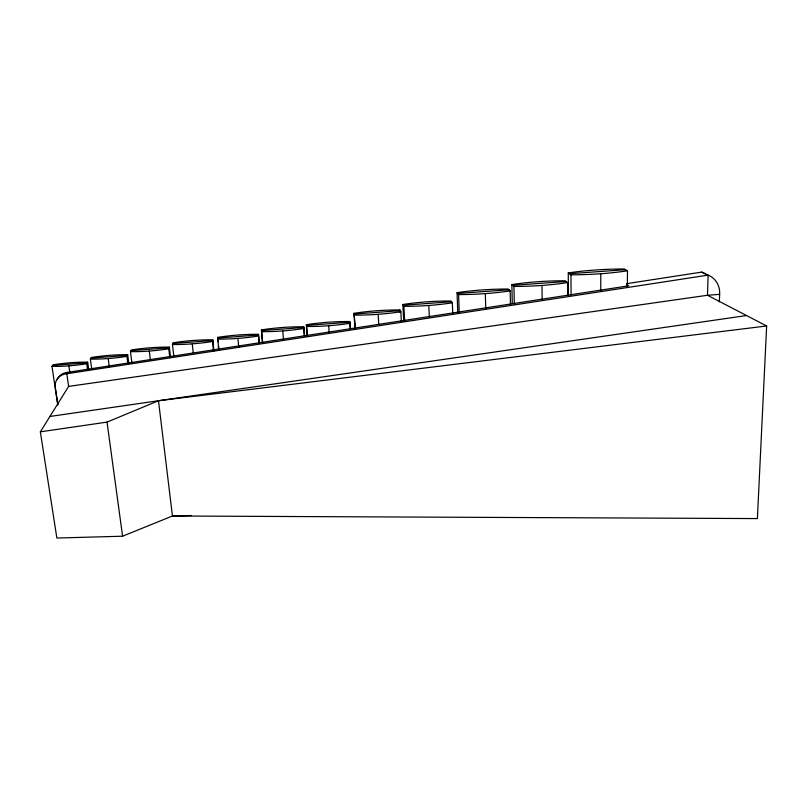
<?xml version="1.0" encoding="UTF-8"?>
<svg xmlns="http://www.w3.org/2000/svg" width="807" height="807" viewBox="0 0 807 807"><rect width="100%" height="100%" fill="white"/><g stroke="black" fill="none" stroke-linecap="round" stroke-linejoin="round"><path stroke-width="1.21" d="M600.761 291.317L600.801 273.734M627.332 287.11L627.493 270.789L624.275 268.963A86.067 16.412 -0.9 0 0 568.259 272.958L568.39 295.584M262.446 342.945L261.468 329.912A61.271 13.931 -4.4 0 1 303.694 326.774L304.521 336.005M259.118 343.52L258.492 334.32A59.032 13.527 -4.9 0 0 217.789 337.356L218.626 350.349M719.36 301.879L719.642 294.353A22.303 20.094 -50.6 0 0 708.122 275.106L701.757 272.1L626.746 283.661M68.635 386.392L707.487 295.261L766.65 325.978L757.39 518.578L172.446 515.996L122.583 536.211L56.863 538.037L40.35 431.836L68.635 386.392L66.799 373.762L67.738 372.33L628.744 285.799L626.595 284.498M213.33 350.288L212.755 339.828A57.64 13.174 -5.5 0 0 173.061 342.793L172.476 344.498L173.767 355.716M169.793 357.531L168.774 348.785L169.349 347.131A55.401 12.68 -6 0 0 131.269 349.996L130.462 351.66L131.884 362.837M127.869 363.796L126.911 356.351L127.698 354.737A53.03 12.145 -6.5 0 0 91.352 357.481L90.364 359.115L91.746 369.061M87.62 369.959L86.752 363.745L87.701 362.172A50.649 11.591 -6.9 0 0 53.121 364.794L51.971 366.378L57.751 405.003M40.35 431.836L107.028 422.111L158.485 400.736L766.65 325.978M49.913 416.462L746.546 315.537M217.658 338.052L258.472 335.016M172.829 343.489L212.624 340.514M130.946 350.672L169.117 347.807M90.949 358.147L127.375 355.403M52.657 365.44L87.317 362.817M403.298 305.248L451.506 301.727M354.263 314.044L400.282 310.665M719.642 294.353L707.487 295.261L708.122 275.106L66.799 373.762A13.548 12.448 20 0 0 55.31 387.38L57.892 404.66M306.478 325.433L349.895 322.215M261.448 330.618L303.785 327.471M569.359 273.714L625.586 269.699M512.707 285.335L566.05 281.492M457.69 293.466L509.005 289.753M191.32 515.502L172.446 515.996L158.485 400.736M568.259 272.958L570.973 274.824A76.302 13.114 -1.5 0 0 627.493 270.789M567.634 295.14L567.553 282.571L565.021 280.755A80.276 16.11 -1.4 0 0 511.86 284.578L512.274 303.452M511.86 284.578L513.948 286.445A71.803 13.013 -1.9 0 0 567.553 282.571M510.468 304.632L510.165 290.823L508.208 289.017A76.241 15.787 -2 0 0 457.055 292.709L457.791 312.844M457.055 292.709L458.608 294.565L459.244 312.188M452.767 314.054L452.344 302.786L450.942 301.001A70.814 15.252 -2.6 0 0 402.875 304.501L403.712 320.823M402.875 304.501L403.914 306.317L404.68 321.388M354.979 328.348L354.001 313.318A67.102 14.788 -3.2 0 1 399.889 309.959L400.847 311.714L401.372 321.771M354.001 313.318L355.524 328.873M307.255 336.015L306.378 324.717A62.956 14.274 -3.8 0 1 349.663 321.519L350.551 328.247M306.378 324.717L307.417 336.509M68.857 365.853L69.765 372.098M87.701 362.172L88.74 369.606M107.028 422.111L122.583 536.211M108.219 358.55L109.379 367.266M127.698 354.737L128.817 363.463M149.295 351.065L150.364 359.761M169.349 347.131L170.509 357.077M192.248 343.863L193.206 352.598M212.755 339.828L213.926 351.055M217.789 337.356L218.294 342.339M218.677 346.072L219.06 349.814M237.894 338.405L238.741 347.192M261.468 329.912L262.598 342.38M258.492 334.32L259.299 343.086M282.763 330.941L283.509 339.676M303.694 326.774L304.38 335.551M328.681 325.746L329.135 332.02M349.663 321.519L350.167 329.024M378.18 314.306L378.765 324.333M399.889 309.959L400.02 312.47M428.789 305.46L429.294 316.778M485.33 293.617L485.764 308.667M513.948 286.445L514.321 304.088M541.981 285.436L542.163 299.246M570.973 274.824L571.084 294.989M57.146 379.492A13.487 12.398 20.1 0 1 67.738 372.33M701.757 272.1A21.981 19.842 -50.8 0 1 705.177 273.936M510.165 290.823A68.625 12.841 -2.3 0 1 458.608 294.565M126.911 356.351A49.237 10.562 -6.1 0 1 90.364 359.115M212.423 341.512A53.232 11.278 -5.2 0 1 172.476 344.498M400.847 311.714A61.201 12.297 -3.3 0 1 354.636 315.113M258.432 336.015A54.422 11.52 -4.7 0 1 217.466 339.081M168.774 348.785A51.305 10.935 -5.6 0 1 130.462 351.66M303.926 328.489A56.329 11.772 -4.2 0 1 261.428 331.647M86.752 363.745A47.169 10.158 -6.5 0 1 51.971 366.378M452.344 302.786A64.247 12.559 -2.8 0 1 403.914 306.317M350.228 323.244A57.741 12.004 -3.8 0 1 306.64 326.482"/></g></svg>
